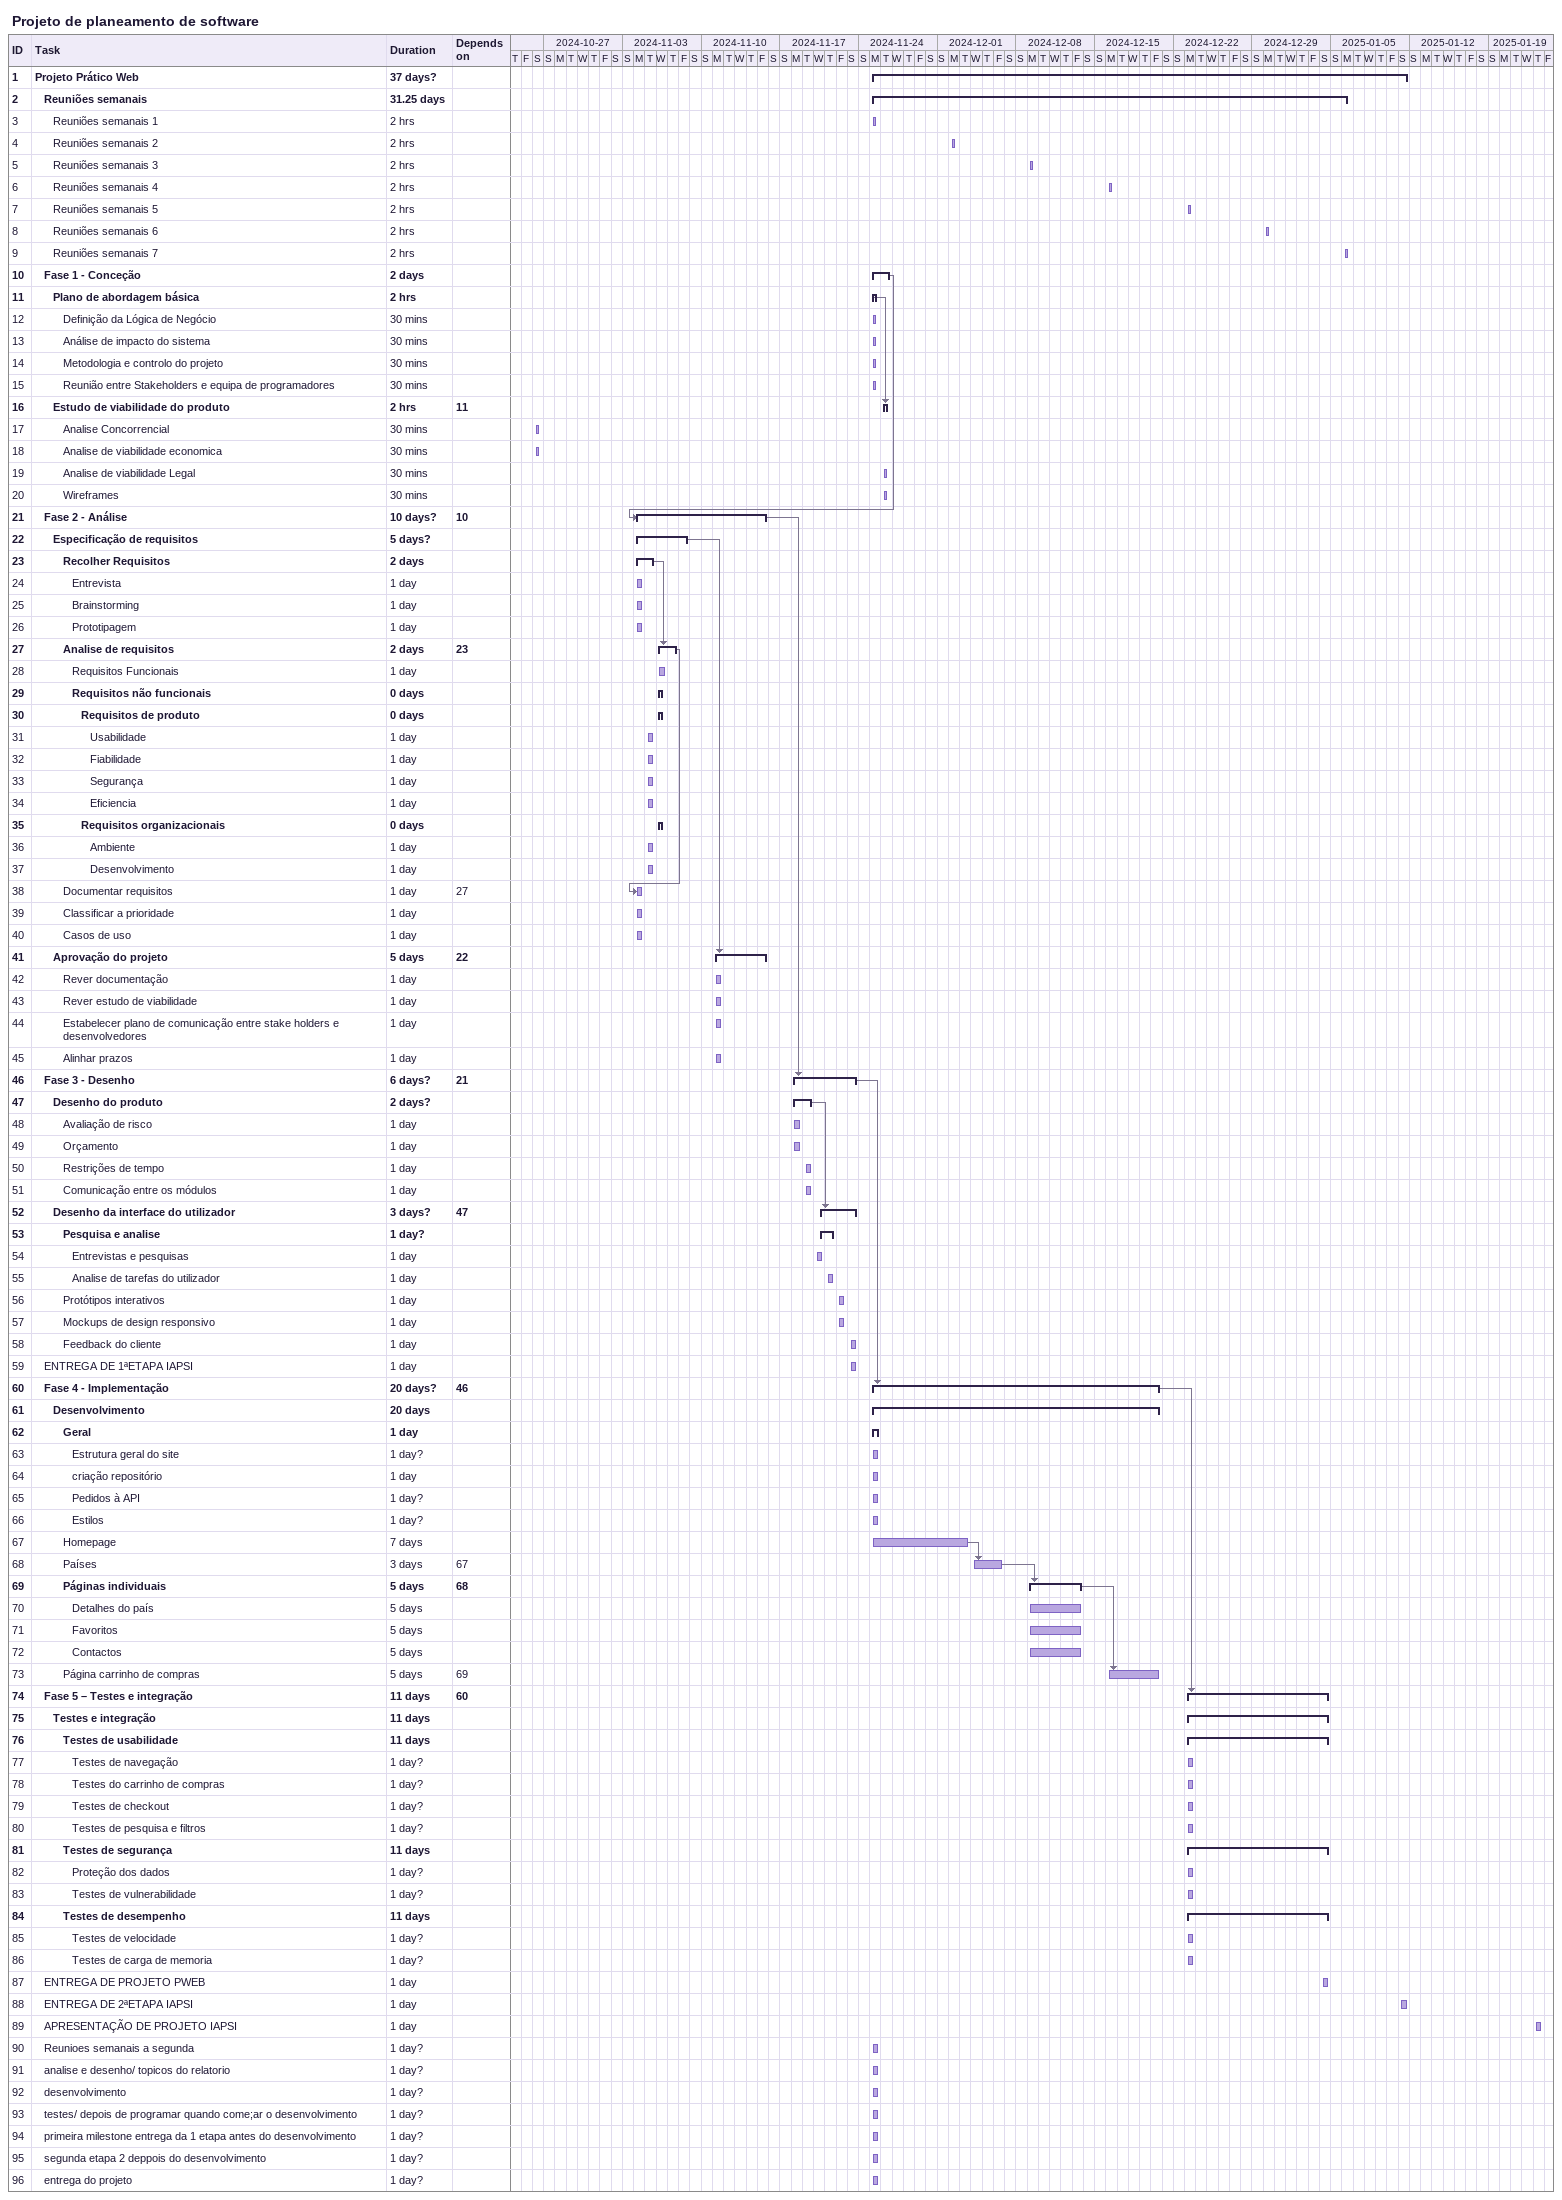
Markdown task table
Projeto de planeamento de software

| ID | Level | Task | Duration | Start | Finish | Predecessors |
|---|---|---|---|---|---|---|
| 1 | 1 | **Projeto Prático Web** | 37d? | 2024-11-25 | 2025-01-11 |  |
| 2 | 2 | **Reuniões semanais** | 31.25d | 2024-11-25 | 2025-01-06 |  |
| 3 | 3 | Reuniões semanais 1 | 2h | 2024-11-25 | 2024-11-25 |  |
| 4 | 3 | Reuniões semanais 2 | 2h | 2024-12-02 | 2024-12-02 |  |
| 5 | 3 | Reuniões semanais 3 | 2h | 2024-12-09 | 2024-12-09 |  |
| 6 | 3 | Reuniões semanais 4 | 2h | 2024-12-16 | 2024-12-16 |  |
| 7 | 3 | Reuniões semanais 5 | 2h | 2024-12-23 | 2024-12-23 |  |
| 8 | 3 | Reuniões semanais 6 | 2h | 2024-12-30 | 2024-12-30 |  |
| 9 | 3 | Reuniões semanais 7 | 2h | 2025-01-06 | 2025-01-06 |  |
| 10 | 2 | **Fase 1 - Conceção** | 2d | 2024-11-25 | 2024-11-26 |  |
| 11 | 3 | **Plano de abordagem básica** | 2h | 2024-11-25 | 2024-11-25 |  |
| 12 | 4 | Definição da Lógica de Negócio | 30min | 2024-11-25 | 2024-11-25 |  |
| 13 | 4 | Análise de impacto do sistema | 30min | 2024-11-25 | 2024-11-25 |  |
| 14 | 4 | Metodologia e controlo do projeto | 30min | 2024-11-25 | 2024-11-25 |  |
| 15 | 4 | Reunião entre Stakeholders e equipa de programadores | 30min | 2024-11-25 | 2024-11-25 |  |
| 16 | 3 | **Estudo de viabilidade do produto** | 2h | 2024-11-26 | 2024-11-26 | 11 |
| 17 | 4 | Analise Concorrencial | 30min | 2024-10-26 | 2024-10-26 |  |
| 18 | 4 | Analise de viabilidade economica | 30min | 2024-10-26 | 2024-10-26 |  |
| 19 | 4 | Analise de viabilidade Legal | 30min | 2024-11-26 | 2024-11-26 |  |
| 20 | 4 | Wireframes | 30min | 2024-11-26 | 2024-11-26 |  |
| 21 | 2 | **Fase 2 - Análise** | 10d? | 2024-11-04 | 2024-11-15 | 10 |
| 22 | 3 | **Especificação de requisitos** | 5d? | 2024-11-04 | 2024-11-08 |  |
| 23 | 4 | **Recolher Requisitos** | 2d | 2024-11-04 | 2024-11-05 |  |
| 24 | 5 | Entrevista | 1d | 2024-11-04 | 2024-11-04 |  |
| 25 | 5 | Brainstorming | 1d | 2024-11-04 | 2024-11-04 |  |
| 26 | 5 | Prototipagem | 1d | 2024-11-04 | 2024-11-04 |  |
| 27 | 4 | **Analise de requisitos** | 2d | 2024-11-06 | 2024-11-07 | 23 |
| 28 | 5 | Requisitos Funcionais | 1d | 2024-11-06 | 2024-11-06 |  |
| 29 | 5 | **Requisitos não funcionais** | 0d | 2024-11-06 | 2024-11-06 |  |
| 30 | 6 | **Requisitos de produto** | 0d | 2024-11-06 | 2024-11-06 |  |
| 31 | 7 | Usabilidade | 1d | 2024-11-05 | 2024-11-05 |  |
| 32 | 7 | Fiabilidade | 1d | 2024-11-05 | 2024-11-05 |  |
| 33 | 7 | Segurança | 1d | 2024-11-05 | 2024-11-05 |  |
| 34 | 7 | Eficiencia | 1d | 2024-11-05 | 2024-11-05 |  |
| 35 | 6 | **Requisitos organizacionais** | 0d | 2024-11-06 | 2024-11-06 |  |
| 36 | 7 | Ambiente | 1d | 2024-11-05 | 2024-11-05 |  |
| 37 | 7 | Desenvolvimento | 1d | 2024-11-05 | 2024-11-05 |  |
| 38 | 4 | Documentar requisitos | 1d | 2024-11-04 | 2024-11-04 | 27 |
| 39 | 4 | Classificar a prioridade | 1d | 2024-11-04 | 2024-11-04 |  |
| 40 | 4 | Casos de uso | 1d | 2024-11-04 | 2024-11-04 |  |
| 41 | 3 | **Aprovação do projeto** | 5d | 2024-11-11 | 2024-11-15 | 22 |
| 42 | 4 | Rever documentação | 1d | 2024-11-11 | 2024-11-11 |  |
| 43 | 4 | Rever estudo de viabilidade | 1d | 2024-11-11 | 2024-11-11 |  |
| 44 | 4 | Estabelecer plano de comunicação entre stake holders e desenvolvedores | 1d | 2024-11-11 | 2024-11-11 |  |
| 45 | 4 | Alinhar prazos | 1d | 2024-11-11 | 2024-11-11 |  |
| 46 | 2 | **Fase 3 - Desenho** | 6d? | 2024-11-18 | 2024-11-23 | 21 |
| 47 | 3 | **Desenho do produto** | 2d? | 2024-11-18 | 2024-11-19 |  |
| 48 | 4 | Avaliação de risco | 1d | 2024-11-18 | 2024-11-18 |  |
| 49 | 4 | Orçamento | 1d | 2024-11-18 | 2024-11-18 |  |
| 50 | 4 | Restrições de tempo | 1d | 2024-11-19 | 2024-11-19 |  |
| 51 | 4 | Comunicação entre os módulos | 1d | 2024-11-19 | 2024-11-19 |  |
| 52 | 3 | **Desenho da interface do utilizador** | 3d? | 2024-11-20 | 2024-11-23 | 47 |
| 53 | 4 | **Pesquisa e analise** | 1d? | 2024-11-20 | 2024-11-21 |  |
| 54 | 5 | Entrevistas e pesquisas | 1d | 2024-11-20 | 2024-11-20 |  |
| 55 | 5 | Analise de tarefas do utilizador | 1d | 2024-11-21 | 2024-11-21 |  |
| 56 | 4 | Protótipos interativos | 1d | 2024-11-22 | 2024-11-22 |  |
| 57 | 4 | Mockups de design responsivo | 1d | 2024-11-22 | 2024-11-22 |  |
| 58 | 4 | Feedback do cliente | 1d | 2024-11-23 | 2024-11-23 |  |
| 59 | 2 | ENTREGA DE 1ªETAPA IAPSI | 1d | 2024-11-23 | 2024-11-23 |  |
| 60 | 2 | **Fase 4 - Implementação** | 20d? | 2024-11-25 | 2024-12-20 | 46 |
| 61 | 3 | **Desenvolvimento** | 20d | 2024-11-25 | 2024-12-20 |  |
| 62 | 4 | **Geral** | 1d | 2024-11-25 | 2024-11-25 |  |
| 63 | 5 | Estrutura geral do site | 1d? | 2024-11-25 | 2024-11-25 |  |
| 64 | 5 | criação repositório | 1d | 2024-11-25 | 2024-11-25 |  |
| 65 | 5 | Pedidos à API | 1d? | 2024-11-25 | 2024-11-25 |  |
| 66 | 5 | Estilos | 1d? | 2024-11-25 | 2024-11-25 |  |
| 67 | 4 | Homepage | 7d | 2024-11-25 | 2024-12-03 |  |
| 68 | 4 | Países | 3d | 2024-12-04 | 2024-12-06 | 67 |
| 69 | 4 | **Páginas individuais** | 5d | 2024-12-09 | 2024-12-13 | 68 |
| 70 | 5 | Detalhes do país | 5d | 2024-12-09 | 2024-12-13 |  |
| 71 | 5 | Favoritos | 5d | 2024-12-09 | 2024-12-13 |  |
| 72 | 5 | Contactos | 5d | 2024-12-09 | 2024-12-13 |  |
| 73 | 4 | Página carrinho de compras | 5d | 2024-12-16 | 2024-12-20 | 69 |
| 74 | 2 | **Fase 5 – Testes e integração** | 11d | 2024-12-23 | 2025-01-04 | 60 |
| 75 | 3 | **Testes e integração** | 11d | 2024-12-23 | 2025-01-04 |  |
| 76 | 4 | **Testes de usabilidade** | 11d | 2024-12-23 | 2025-01-04 |  |
| 77 | 5 | Testes de navegação | 1d? | 2024-12-23 | 2024-12-23 |  |
| 78 | 5 | Testes do carrinho de compras | 1d? | 2024-12-23 | 2024-12-23 |  |
| 79 | 5 | Testes de checkout | 1d? | 2024-12-23 | 2024-12-23 |  |
| 80 | 5 | Testes de pesquisa e filtros | 1d? | 2024-12-23 | 2024-12-23 |  |
| 81 | 4 | **Testes de segurança** | 11d | 2024-12-23 | 2025-01-04 |  |
| 82 | 5 | Proteção dos dados | 1d? | 2024-12-23 | 2024-12-23 |  |
| 83 | 5 | Testes de vulnerabilidade | 1d? | 2024-12-23 | 2024-12-23 |  |
| 84 | 4 | **Testes de desempenho** | 11d | 2024-12-23 | 2025-01-04 |  |
| 85 | 5 | Testes de velocidade | 1d? | 2024-12-23 | 2024-12-23 |  |
| 86 | 5 | Testes de carga de memoria | 1d? | 2024-12-23 | 2024-12-23 |  |
| 87 | 2 | ENTREGA DE PROJETO PWEB | 1d | 2025-01-04 | 2025-01-04 |  |
| 88 | 2 | ENTREGA DE 2ªETAPA IAPSI | 1d | 2025-01-11 | 2025-01-11 |  |
| 89 | 2 | APRESENTAÇÃO DE PROJETO IAPSI | 1d | 2025-01-23 | 2025-01-23 |  |
| 90 | 2 | Reunioes semanais a segunda | 1d? | 2024-11-25 | 2024-11-25 |  |
| 91 | 2 | analise e desenho/ topicos do relatorio | 1d? | 2024-11-25 | 2024-11-25 |  |
| 92 | 2 | desenvolvimento | 1d? | 2024-11-25 | 2024-11-25 |  |
| 93 | 2 | testes/ depois de programar quando come;ar o desenvolvimento | 1d? | 2024-11-25 | 2024-11-25 |  |
| 94 | 2 | primeira milestone entrega da 1 etapa antes do desenvolvimento | 1d? | 2024-11-25 | 2024-11-25 |  |
| 95 | 2 | segunda etapa 2 deppois do desenvolvimento | 1d? | 2024-11-25 | 2024-11-25 |  |
| 96 | 2 | entrega do projeto | 1d? | 2024-11-25 | 2024-11-25 |  |
